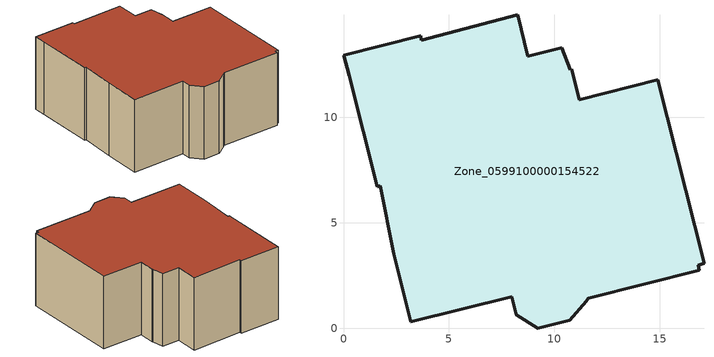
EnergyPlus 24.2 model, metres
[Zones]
Zone_0599100000154522
 floor ground (C_G): 10.36,13.3 10.75,12.26 10.81,12.27 11.17,10.84 14.9,11.78 17.09,3.08 16.82,2.99 16.88,2.74 11.61,1.42 11.5,1.27 10.72,0.37 9.21,0 8.18,0.64 7.97,1.5 3.2,0.3 2.39,3.53 1.75,6.74 1.59,6.7 0.27,11.97 0,12.95 3.67,13.87 3.7,13.66 8.25,14.86 8.74,12.9 z0
 wall outside (C_F): 7.97,1.5 8.18,0.64 9.21,0 10.72,0.37 11.5,1.27 11.61,1.42 16.88,2.74 16.82,2.99 17.09,3.08 14.9,11.78 11.17,10.84 10.81,12.27 10.75,12.26 10.36,13.3 8.74,12.9 8.25,14.86 3.7,13.66 3.67,13.87 0,12.95 0.27,11.97 1.59,6.7 1.75,6.74 2.39,3.53 3.2,0.3 7.97,1.5 z0:6.75
 roof outside (C_R): 11.17,10.84 10.81,12.27 10.75,12.26 10.36,13.3 8.74,12.9 8.25,14.86 3.7,13.66 3.67,13.87 0,12.95 0.27,11.97 1.59,6.7 1.75,6.74 2.39,3.53 3.2,0.3 7.97,1.5 8.18,0.64 9.21,0 10.72,0.37 11.5,1.27 11.61,1.42 16.88,2.74 16.82,2.99 17.09,3.08 14.9,11.78 z6.75
[BUILDING]
Pand.0599100000154522: North Axis=0; Terrain=City; Loads Convergence Tolerance Value=0.04; Temperature Convergence Tolerance Value=0.4; Solar Distribution=FullExterior; Maximum Number of Warmup Days=25; Minimum Number of Warmup Days=1
[Site:Location]
Rotterdam.The.Hague.AP_ZH_NLD Design_Conditions: Latitude=51.96; Longitude=4.45; Time Zone=1; Elevation=-4.5
[SITE:GROUNDTEMPERATURE:BUILDINGSURFACE]
18, 18, 18, 18, 18, 18, 18, 18, 18, 18, 18, 18
[MATERIAL] Thermal Absorptance=0.9; Solar Absorptance=0.7; Visible Absorptance=0.7
Name | Roughness | Thickness | Conductivity | Density | Specific Heat
G.D.1992-2005 | MediumSmooth | 0.15 | 0.06 | 540 | 1210
F.D.1992-2005 | Rough | 0.3 | 0.12 | 1920 | 840
R.D.1992-2005 | MediumRough | 0.2 | 0.08 | 1500 | 1000
[CONSTRUCTION]
C_G: G.D.1992-2005
C_F: F.D.1992-2005
C_R: R.D.1992-2005
[ZONE]
Zone_0599100000154522: Type=1; Multiplier=1; Ceiling Height=Autocalculate; Volume=Autocalculate; Floor Area=autocalculate; Part of Total Floor Area=Yes
[ZONEINFILTRATION:DESIGNFLOWRATE]
Infil_Zone_0599100000154522: Zone or ZoneList or Space or SpaceList=Zone_0599100000154522; Schedule=AlwaysOn; Design Flow Rate Calculation Method=Flow/Area; Flow Rate per Floor Area=0.0021; Constant Term Coefficient=1; Temperature Term Coefficient=0; Velocity Term Coefficient=0; Velocity Squared Term Coefficient=0
[HVACTEMPLATE:ZONE:IDEALLOADSAIRSYSTEM]
Zone_0599100000154522: Maximum Heating Supply Air Temperature=50; Minimum Cooling Supply Air Temperature=13; Maximum Heating Supply Air Humidity Ratio=0.0156; Minimum Cooling Supply Air Humidity Ratio=0.0077; Heating Limit=NoLimit; Cooling Limit=NoLimit; Dehumidification Control Type=ConstantSensibleHeatRatio; Cooling Sensible Heat Ratio=0.7; Dehumidification Setpoint=60; Humidification Control Type=None; Humidification Setpoint=30; Outdoor Air Method=None; Outdoor Air Flow Rate per Person=0.00944; Outdoor Air Flow Rate per Zone Floor Area=0; Outdoor Air Flow Rate per Zone=0; Demand Controlled Ventilation Type=None; Outdoor Air Economizer Type=NoEconomizer; Heat Recovery Type=None; Sensible Heat Recovery Effectiveness=0.7; Latent Heat Recovery Effectiveness=0.65
[ZONECONTROL:THERMOSTAT]
ThermostatControl_Zone_0599100000154522: Zone or ZoneList=Zone_0599100000154522; Control Type Schedule=DualSetpointControlType; Control 1=Thermostat_Zone_0599100000154522; Temperature Difference Between Cutout And Setpoint=0
[THERMOSTATSETPOINT:DUALSETPOINT]
Thermostat_Zone_0599100000154522: Heating Setpoint Temperature Schedule=HeatingSetpoint_Zone_0599100000154522; Cooling Setpoint Temperature Schedule=CoolingSetpoint_Zone_0599100000154522
[SCHEDULE:COMPACT]
HeatingSetpoint_Zone_0599100000154522: Through: 12/31, For: AllDays, Until: 24:00, 21
CoolingSetpoint_Zone_0599100000154522: Through: 12/31, For: AllDays, Until: 24:00, 24
DualSetpointControlType: Through: 12/31, For: AllDays, Until: 24:00, 4
AlwaysOn: Through: 12/31, For: AllDays, Until: 24:00, 1
